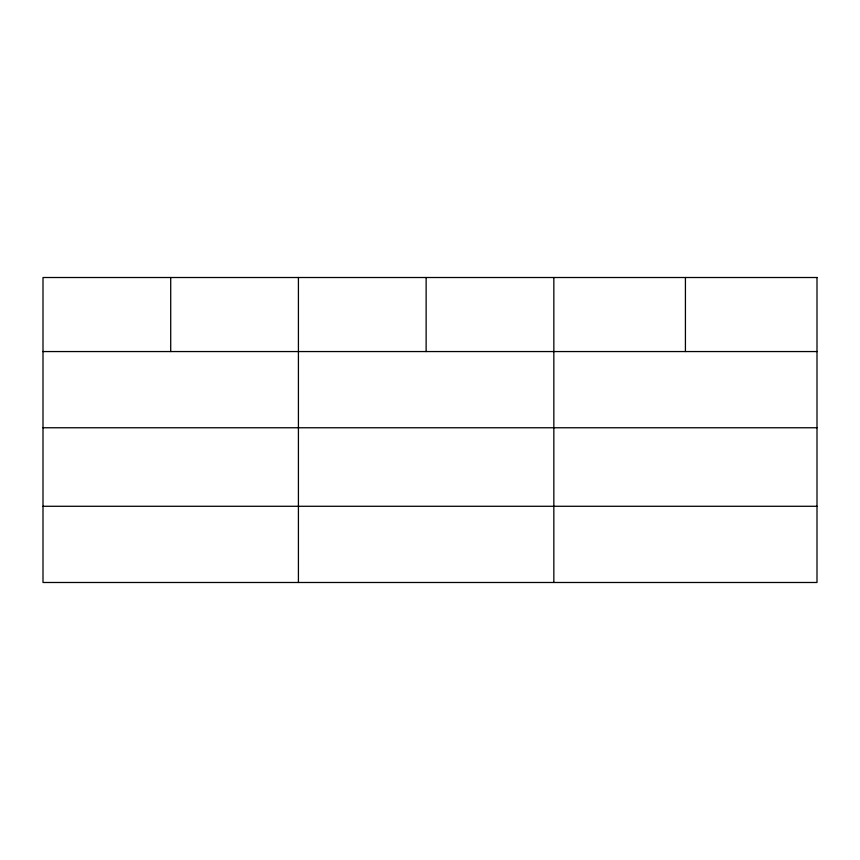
<?xml version="1.0" encoding="UTF-8"?>
<svg xmlns="http://www.w3.org/2000/svg" width="860" height="860" viewBox="0 0 860 860"><rect width="100%" height="100%" fill="white"/><g stroke="black" fill="none" stroke-linecap="round" stroke-linejoin="round"><path stroke-width="1.29" d="M43 351.557L817 351.557M43 427.764L817 427.764M43 506.282L817 506.282M685.42 277.511L685.42 351.557M553.84 277.511L553.84 582.489M426.13 277.511L426.13 351.557M298.42 277.511L298.42 582.489M170.71 277.511L170.71 351.557M817 277.511L43 277.511L43 582.489L817 582.489L817 277.511"/></g></svg>
